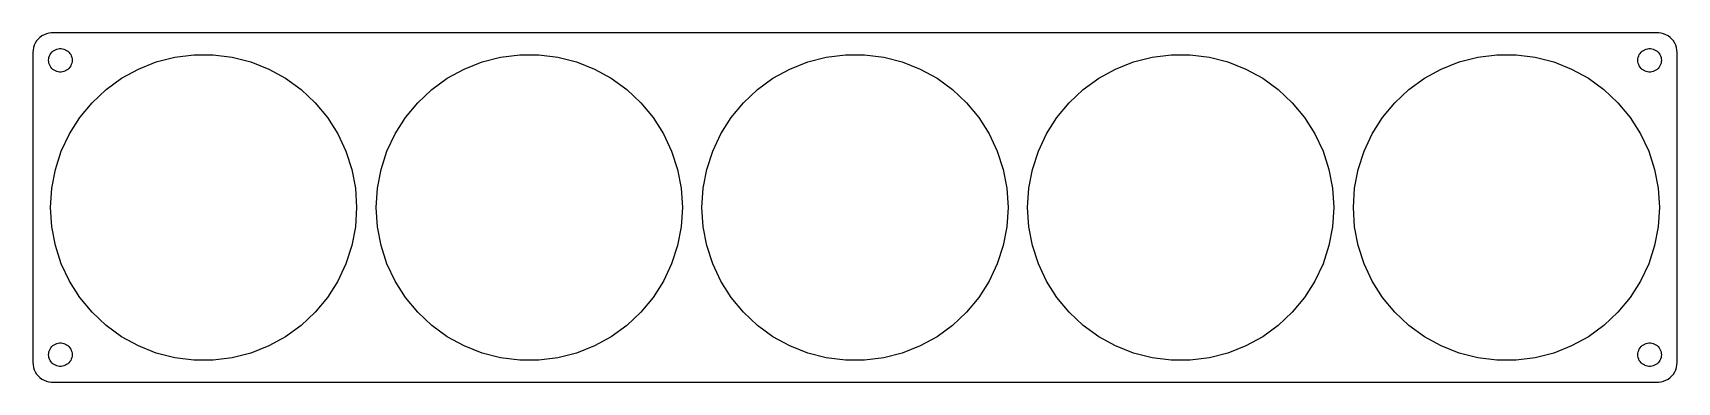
# Model space of a CAD drawing. Header units: metres. Extents: x -210 to 210, y -44 to 44.
import ezdxf

# ---------------------------------------------------------------- set-up
doc = ezdxf.new("R2010")
doc.units = ezdxf.units.M

msp = doc.modelspace()

# ---------------------------------------------------------------- linework, layer by layer
for p, q in [((-208.882, 41.9088), (-209.149, 41.3406)), ((-208.545, 42.4389), (-208.882, 41.9088)), ((-208.145, 42.9227), (-208.545, 42.4389)), ((-207.687, 43.3526), (-208.145, 42.9227)), ((-207.179, 43.7216), (-207.687, 43.3526)), ((-206.629, 44.0241), (-207.179, 43.7216)), ((-206.045, 44.2553), (-206.629, 44.0241)), ((-205.437, 44.4114), (-206.045, 44.2553)), ((-204.814, 44.4901), (-205.437, 44.4114)), ((204.814, 44.4901), (-204.814, 44.4901)), ((205.437, 44.4114), (204.814, 44.4901)), ((206.045, 44.2553), (205.437, 44.4114)), ((206.629, 44.0241), (206.045, 44.2553)), ((207.179, 43.7216), (206.629, 44.0241)), ((207.687, 43.3526), (207.179, 43.7216)), ((208.145, 42.9227), (207.687, 43.3526)), ((208.545, 42.4389), (208.145, 42.9227)), ((208.882, 41.9088), (208.545, 42.4389)), ((209.149, 41.3406), (208.882, 41.9088)), ((-209.461, 40.1267), (-209.5, 39.5)), ((-209.5, 39.5), (-209.5, -39.5)), ((-209.343, 40.7434), (-209.461, 40.1267)), ((-209.149, 41.3406), (-209.343, 40.7434)), ((-205.5, 37.5), (-205.476, 37.876)), ((-205.476, 37.876), (-205.406, 38.2461)), ((-205.406, 38.2461), (-205.289, 38.6044)), ((-205.289, 38.6044), (-205.129, 38.9453)), ((-205.129, 38.9453), (-204.927, 39.2634)), ((-204.927, 39.2634), (-204.687, 39.5536)), ((-204.687, 39.5536), (-204.412, 39.8115)), ((-204.412, 39.8115), (-204.107, 40.033)), ((-204.107, 40.033), (-203.777, 40.2145)), ((-203.777, 40.2145), (-203.427, 40.3532)), ((-203.427, 40.3532), (-203.062, 40.4469)), ((-203.062, 40.4469), (-202.688, 40.4941)), ((-202.688, 40.4941), (-202.312, 40.4941)), ((-202.312, 40.4941), (-201.938, 40.4469)), ((-201.938, 40.4469), (-201.573, 40.3532)), ((-201.573, 40.3532), (-201.223, 40.2145)), ((-201.223, 40.2145), (-200.893, 40.033)), ((-200.893, 40.033), (-200.588, 39.8115)), ((-200.588, 39.8115), (-200.313, 39.5536)), ((-200.313, 39.5536), (-200.073, 39.2634)), ((-200.073, 39.2634), (-199.871, 38.9453)), ((-199.871, 38.9453), (-199.711, 38.6044)), ((-199.711, 38.6044), (-199.594, 38.2461)), ((-199.594, 38.2461), (-199.524, 37.876)), ((-199.524, 37.876), (-199.5, 37.5)), ((-178.052, 37.0912), (-173.308, 38.3092)), ((-173.308, 38.3092), (-168.449, 38.923)), ((-168.449, 38.923), (-163.551, 38.923)), ((-163.551, 38.923), (-158.692, 38.3092)), ((-158.692, 38.3092), (-153.948, 37.0912)), ((-95.0517, 37.0912), (-90.3079, 38.3092)), ((-90.3079, 38.3092), (-85.4488, 38.923)), ((-85.4488, 38.923), (-80.5512, 38.923)), ((-80.5512, 38.923), (-75.6921, 38.3092)), ((-75.6921, 38.3092), (-70.9483, 37.0912)), ((-12.0517, 37.0912), (-7.30786, 38.3092)), ((-7.30786, 38.3092), (-2.44882, 38.923)), ((-2.44882, 38.923), (2.44882, 38.923)), ((2.44882, 38.923), (7.30786, 38.3092)), ((7.30786, 38.3092), (12.0517, 37.0912)), ((70.9483, 37.0912), (75.6921, 38.3092)), ((75.6921, 38.3092), (80.5512, 38.923)), ((80.5512, 38.923), (85.4488, 38.923)), ((85.4488, 38.923), (90.3079, 38.3092)), ((90.3079, 38.3092), (95.0517, 37.0912)), ((153.948, 37.0912), (158.692, 38.3092)), ((158.692, 38.3092), (163.551, 38.923)), ((163.551, 38.923), (168.449, 38.923)), ((168.449, 38.923), (173.308, 38.3092)), ((173.308, 38.3092), (178.052, 37.0912)), ((199.5, 37.5), (199.524, 37.876)), ((199.524, 37.876), (199.594, 38.2461)), ((199.594, 38.2461), (199.711, 38.6044)), ((199.711, 38.6044), (199.871, 38.9453)), ((199.871, 38.9453), (200.073, 39.2634)), ((200.073, 39.2634), (200.313, 39.5536)), ((200.313, 39.5536), (200.588, 39.8115)), ((200.588, 39.8115), (200.893, 40.033)), ((200.893, 40.033), (201.223, 40.2145)), ((201.223, 40.2145), (201.573, 40.3532)), ((201.573, 40.3532), (201.938, 40.4469)), ((201.938, 40.4469), (202.312, 40.4941)), ((202.312, 40.4941), (202.688, 40.4941)), ((202.688, 40.4941), (203.062, 40.4469)), ((203.062, 40.4469), (203.427, 40.3532)), ((203.427, 40.3532), (203.777, 40.2145)), ((203.777, 40.2145), (204.107, 40.033)), ((204.107, 40.033), (204.412, 39.8115)), ((204.412, 39.8115), (204.687, 39.5536)), ((204.687, 39.5536), (204.927, 39.2634)), ((204.927, 39.2634), (205.129, 38.9453)), ((205.129, 38.9453), (205.289, 38.6044)), ((205.289, 38.6044), (205.406, 38.2461)), ((205.406, 38.2461), (205.476, 37.876)), ((205.476, 37.876), (205.5, 37.5)), ((209.343, 40.7434), (209.149, 41.3406)), ((209.461, 40.1267), (209.343, 40.7434)), ((209.5, 39.5), (209.461, 40.1267)), ((209.5, -39.5), (209.5, 39.5)), ((-205.476, 37.124), (-205.5, 37.5)), ((-205.406, 36.7539), (-205.476, 37.124)), ((-205.289, 36.3956), (-205.406, 36.7539)), ((-205.129, 36.0547), (-205.289, 36.3956)), ((-204.927, 35.7366), (-205.129, 36.0547)), ((-204.687, 35.4464), (-204.927, 35.7366)), ((-204.412, 35.1885), (-204.687, 35.4464)), ((-204.107, 34.967), (-204.412, 35.1885)), ((-203.777, 34.7855), (-204.107, 34.967)), ((-203.427, 34.6468), (-203.777, 34.7855)), ((-203.062, 34.5531), (-203.427, 34.6468)), ((-202.688, 34.5059), (-203.062, 34.5531)), ((-202.312, 34.5059), (-202.688, 34.5059)), ((-201.938, 34.5531), (-202.312, 34.5059)), ((-201.573, 34.6468), (-201.938, 34.5531)), ((-201.223, 34.7855), (-201.573, 34.6468)), ((-200.893, 34.967), (-201.223, 34.7855)), ((-200.588, 35.1885), (-200.893, 34.967)), ((-200.313, 35.4464), (-200.588, 35.1885)), ((-200.073, 35.7366), (-200.313, 35.4464)), ((-199.871, 36.0547), (-200.073, 35.7366)), ((-199.711, 36.3956), (-199.871, 36.0547)), ((-199.594, 36.7539), (-199.711, 36.3956)), ((-199.524, 37.124), (-199.594, 36.7539)), ((-199.5, 37.5), (-199.524, 37.124)), ((-186.897, 32.9288), (-182.605, 35.2883)), ((-182.605, 35.2883), (-178.052, 37.0912)), ((-153.948, 37.0912), (-149.395, 35.2883)), ((-149.395, 35.2883), (-145.103, 32.9288)), ((-103.897, 32.9288), (-99.6054, 35.2883)), ((-99.6054, 35.2883), (-95.0517, 37.0912)), ((-70.9483, 37.0912), (-66.3946, 35.2883)), ((-66.3946, 35.2883), (-62.1028, 32.9288)), ((-20.8972, 32.9288), (-16.6054, 35.2883)), ((-16.6054, 35.2883), (-12.0517, 37.0912)), ((12.0517, 37.0912), (16.6054, 35.2883)), ((16.6054, 35.2883), (20.8972, 32.9288)), ((62.1028, 32.9288), (66.3946, 35.2883)), ((66.3946, 35.2883), (70.9483, 37.0912)), ((95.0517, 37.0912), (99.6054, 35.2883)), ((99.6054, 35.2883), (103.897, 32.9288)), ((145.103, 32.9288), (149.395, 35.2883)), ((149.395, 35.2883), (153.948, 37.0912)), ((178.052, 37.0912), (182.605, 35.2883)), ((182.605, 35.2883), (186.897, 32.9288)), ((199.524, 37.124), (199.5, 37.5)), ((199.594, 36.7539), (199.524, 37.124)), ((199.711, 36.3956), (199.594, 36.7539)), ((199.871, 36.0547), (199.711, 36.3956)), ((200.073, 35.7366), (199.871, 36.0547)), ((200.313, 35.4464), (200.073, 35.7366)), ((200.588, 35.1885), (200.313, 35.4464)), ((200.893, 34.967), (200.588, 35.1885)), ((201.223, 34.7855), (200.893, 34.967)), ((201.573, 34.6468), (201.223, 34.7855)), ((201.938, 34.5531), (201.573, 34.6468)), ((202.312, 34.5059), (201.938, 34.5531)), ((202.688, 34.5059), (202.312, 34.5059)), ((203.062, 34.5531), (202.688, 34.5059)), ((203.427, 34.6468), (203.062, 34.5531)), ((203.777, 34.7855), (203.427, 34.6468)), ((204.107, 34.967), (203.777, 34.7855)), ((204.412, 35.1885), (204.107, 34.967)), ((204.687, 35.4464), (204.412, 35.1885)), ((204.927, 35.7366), (204.687, 35.4464)), ((205.129, 36.0547), (204.927, 35.7366)), ((205.289, 36.3956), (205.129, 36.0547)), ((205.406, 36.7539), (205.289, 36.3956)), ((205.476, 37.124), (205.406, 36.7539)), ((205.5, 37.5), (205.476, 37.124)), ((-194.43, 26.6973), (-190.86, 30.05)), ((-190.86, 30.05), (-186.897, 32.9288)), ((-145.103, 32.9288), (-141.14, 30.05)), ((-141.14, 30.05), (-137.57, 26.6973)), ((-111.43, 26.6973), (-107.86, 30.05)), ((-107.86, 30.05), (-103.897, 32.9288)), ((-62.1028, 32.9288), (-58.1405, 30.05)), ((-58.1405, 30.05), (-54.5702, 26.6973)), ((-28.4298, 26.6973), (-24.8595, 30.05)), ((-24.8595, 30.05), (-20.8972, 32.9288)), ((20.8972, 32.9288), (24.8595, 30.05)), ((24.8595, 30.05), (28.4298, 26.6973)), ((54.5702, 26.6973), (58.1405, 30.05)), ((58.1405, 30.05), (62.1028, 32.9288)), ((103.897, 32.9288), (107.86, 30.05)), ((107.86, 30.05), (111.43, 26.6973)), ((137.57, 26.6973), (141.14, 30.05)), ((141.14, 30.05), (145.103, 32.9288)), ((186.897, 32.9288), (190.86, 30.05)), ((190.86, 30.05), (194.43, 26.6973)), ((-197.552, 22.9236), (-194.43, 26.6973)), ((-137.57, 26.6973), (-134.448, 22.9236)), ((-114.552, 22.9236), (-111.43, 26.6973)), ((-54.5702, 26.6973), (-51.4483, 22.9236)), ((-31.5517, 22.9236), (-28.4298, 26.6973)), ((28.4298, 26.6973), (31.5517, 22.9236)), ((51.4483, 22.9236), (54.5702, 26.6973)), ((111.43, 26.6973), (114.552, 22.9236)), ((134.448, 22.9236), (137.57, 26.6973)), ((194.43, 26.6973), (197.552, 22.9236)), ((-200.176, 18.7884), (-197.552, 22.9236)), ((-134.448, 22.9236), (-131.824, 18.7884)), ((-117.176, 18.7884), (-114.552, 22.9236)), ((-51.4483, 22.9236), (-48.824, 18.7884)), ((-34.1759, 18.7884), (-31.5517, 22.9236)), ((31.5517, 22.9236), (34.1759, 18.7884)), ((48.824, 18.7884), (51.4483, 22.9236)), ((114.552, 22.9236), (117.176, 18.7884)), ((131.824, 18.7884), (134.448, 22.9236)), ((197.552, 22.9236), (200.176, 18.7884)), ((-202.261, 14.3569), (-200.176, 18.7884)), ((-131.824, 18.7884), (-129.739, 14.3569)), ((-119.261, 14.3569), (-117.176, 18.7884)), ((-48.824, 18.7884), (-46.7387, 14.3569)), ((-36.2613, 14.3569), (-34.1759, 18.7884)), ((34.1759, 18.7884), (36.2613, 14.3569)), ((46.7387, 14.3569), (48.824, 18.7884)), ((117.176, 18.7884), (119.261, 14.3569)), ((129.739, 14.3569), (131.824, 18.7884)), ((200.176, 18.7884), (202.261, 14.3569)), ((-203.775, 9.6989), (-202.261, 14.3569)), ((-129.739, 14.3569), (-128.225, 9.6989)), ((-120.775, 9.6989), (-119.261, 14.3569)), ((-46.7387, 14.3569), (-45.2253, 9.6989)), ((-37.7747, 9.6989), (-36.2613, 14.3569)), ((36.2613, 14.3569), (37.7747, 9.6989)), ((45.2253, 9.6989), (46.7387, 14.3569)), ((119.261, 14.3569), (120.775, 9.6989)), ((128.225, 9.6989), (129.739, 14.3569)), ((202.261, 14.3569), (203.775, 9.6989)), ((-204.692, 4.88799), (-203.775, 9.6989)), ((-128.225, 9.6989), (-127.308, 4.88799)), ((-121.692, 4.88799), (-120.775, 9.6989)), ((-45.2253, 9.6989), (-44.3075, 4.88799)), ((-38.6925, 4.88799), (-37.7747, 9.6989)), ((37.7747, 9.6989), (38.6925, 4.88799)), ((44.3075, 4.88799), (45.2253, 9.6989)), ((120.775, 9.6989), (121.692, 4.88799)), ((127.308, 4.88799), (128.225, 9.6989)), ((203.775, 9.6989), (204.692, 4.88799)), ((-205, 0), (-204.692, 4.88799)), ((-127.308, 4.88799), (-127, 0)), ((-122, 0), (-121.692, 4.88799)), ((-44.3075, 4.88799), (-44, 0)), ((-39, 0), (-38.6925, 4.88799)), ((38.6925, 4.88799), (39, 0)), ((44, 0), (44.3075, 4.88799)), ((121.692, 4.88799), (122, 0)), ((127, 0), (127.308, 4.88799)), ((204.692, 4.88799), (205, 0)), ((-204.692, -4.88799), (-205, 0)), ((-127, 0), (-127.308, -4.88799)), ((-121.692, -4.88799), (-122, 0)), ((-44, 0), (-44.3075, -4.88799)), ((-38.6925, -4.88799), (-39, 0)), ((39, 0), (38.6925, -4.88799)), ((44.3075, -4.88799), (44, 0)), ((122, 0), (121.692, -4.88799)), ((127.308, -4.88799), (127, 0)), ((205, 0), (204.692, -4.88799)), ((-203.775, -9.6989), (-204.692, -4.88799)), ((-127.308, -4.88799), (-128.225, -9.6989)), ((-120.775, -9.6989), (-121.692, -4.88799)), ((-44.3075, -4.88799), (-45.2253, -9.6989)), ((-37.7747, -9.6989), (-38.6925, -4.88799)), ((38.6925, -4.88799), (37.7747, -9.6989)), ((45.2253, -9.6989), (44.3075, -4.88799)), ((121.692, -4.88799), (120.775, -9.6989)), ((128.225, -9.6989), (127.308, -4.88799)), ((204.692, -4.88799), (203.775, -9.6989)), ((-202.261, -14.3569), (-203.775, -9.6989)), ((-128.225, -9.6989), (-129.739, -14.3569)), ((-119.261, -14.3569), (-120.775, -9.6989)), ((-45.2253, -9.6989), (-46.7387, -14.3569)), ((-36.2613, -14.3569), (-37.7747, -9.6989)), ((37.7747, -9.6989), (36.2613, -14.3569)), ((46.7387, -14.3569), (45.2253, -9.6989)), ((120.775, -9.6989), (119.261, -14.3569)), ((129.739, -14.3569), (128.225, -9.6989)), ((203.775, -9.6989), (202.261, -14.3569)), ((-200.176, -18.7884), (-202.261, -14.3569)), ((-129.739, -14.3569), (-131.824, -18.7884)), ((-117.176, -18.7884), (-119.261, -14.3569)), ((-46.7387, -14.3569), (-48.824, -18.7884)), ((-34.1759, -18.7884), (-36.2613, -14.3569)), ((36.2613, -14.3569), (34.1759, -18.7884)), ((48.824, -18.7884), (46.7387, -14.3569)), ((119.261, -14.3569), (117.176, -18.7884)), ((131.824, -18.7884), (129.739, -14.3569)), ((202.261, -14.3569), (200.176, -18.7884)), ((-197.552, -22.9236), (-200.176, -18.7884)), ((-131.824, -18.7884), (-134.448, -22.9236)), ((-114.552, -22.9236), (-117.176, -18.7884)), ((-48.824, -18.7884), (-51.4483, -22.9236)), ((-31.5517, -22.9236), (-34.1759, -18.7884)), ((34.1759, -18.7884), (31.5517, -22.9236)), ((51.4483, -22.9236), (48.824, -18.7884)), ((117.176, -18.7884), (114.552, -22.9236)), ((134.448, -22.9236), (131.824, -18.7884)), ((200.176, -18.7884), (197.552, -22.9236)), ((-194.43, -26.6973), (-197.552, -22.9236)), ((-134.448, -22.9236), (-137.57, -26.6973)), ((-111.43, -26.6973), (-114.552, -22.9236)), ((-51.4483, -22.9236), (-54.5702, -26.6973)), ((-28.4298, -26.6973), (-31.5517, -22.9236)), ((31.5517, -22.9236), (28.4298, -26.6973)), ((54.5702, -26.6973), (51.4483, -22.9236)), ((114.552, -22.9236), (111.43, -26.6973)), ((137.57, -26.6973), (134.448, -22.9236)), ((197.552, -22.9236), (194.43, -26.6973)), ((-190.86, -30.05), (-194.43, -26.6973)), ((-137.57, -26.6973), (-141.14, -30.05)), ((-107.86, -30.05), (-111.43, -26.6973)), ((-54.5702, -26.6973), (-58.1405, -30.05)), ((-24.8595, -30.05), (-28.4298, -26.6973)), ((28.4298, -26.6973), (24.8595, -30.05)), ((58.1405, -30.05), (54.5702, -26.6973)), ((111.43, -26.6973), (107.86, -30.05)), ((141.14, -30.05), (137.57, -26.6973)), ((194.43, -26.6973), (190.86, -30.05)), ((-186.897, -32.9288), (-190.86, -30.05)), ((-182.605, -35.2883), (-186.897, -32.9288)), ((-145.103, -32.9288), (-149.395, -35.2883)), ((-141.14, -30.05), (-145.103, -32.9288)), ((-103.897, -32.9288), (-107.86, -30.05)), ((-99.6054, -35.2883), (-103.897, -32.9288)), ((-62.1028, -32.9288), (-66.3946, -35.2883)), ((-58.1405, -30.05), (-62.1028, -32.9288)), ((-20.8972, -32.9288), (-24.8595, -30.05)), ((-16.6054, -35.2883), (-20.8972, -32.9288)), ((20.8972, -32.9288), (16.6054, -35.2883)), ((24.8595, -30.05), (20.8972, -32.9288)), ((62.1028, -32.9288), (58.1405, -30.05)), ((66.3946, -35.2883), (62.1028, -32.9288)), ((103.897, -32.9288), (99.6054, -35.2883)), ((107.86, -30.05), (103.897, -32.9288)), ((145.103, -32.9288), (141.14, -30.05)), ((149.395, -35.2883), (145.103, -32.9288)), ((186.897, -32.9288), (182.605, -35.2883)), ((190.86, -30.05), (186.897, -32.9288)), ((-205.5, -37.5), (-205.476, -37.124)), ((-205.476, -37.876), (-205.5, -37.5)), ((-205.476, -37.124), (-205.406, -36.7539)), ((-205.406, -36.7539), (-205.289, -36.3956)), ((-205.289, -36.3956), (-205.129, -36.0547)), ((-205.129, -36.0547), (-204.927, -35.7366)), ((-204.927, -35.7366), (-204.687, -35.4464)), ((-204.687, -35.4464), (-204.412, -35.1885)), ((-204.412, -35.1885), (-204.107, -34.967)), ((-204.107, -34.967), (-203.777, -34.7855)), ((-203.777, -34.7855), (-203.427, -34.6468)), ((-203.427, -34.6468), (-203.062, -34.5531)), ((-203.062, -34.5531), (-202.688, -34.5059)), ((-202.688, -34.5059), (-202.312, -34.5059)), ((-202.312, -34.5059), (-201.938, -34.5531)), ((-201.938, -34.5531), (-201.573, -34.6468)), ((-201.573, -34.6468), (-201.223, -34.7855)), ((-201.223, -34.7855), (-200.893, -34.967)), ((-200.893, -34.967), (-200.588, -35.1885)), ((-200.588, -35.1885), (-200.313, -35.4464)), ((-200.313, -35.4464), (-200.073, -35.7366)), ((-200.073, -35.7366), (-199.871, -36.0547)), ((-199.871, -36.0547), (-199.711, -36.3956)), ((-199.711, -36.3956), (-199.594, -36.7539)), ((-199.594, -36.7539), (-199.524, -37.124)), ((-199.524, -37.124), (-199.5, -37.5)), ((-199.5, -37.5), (-199.524, -37.876)), ((-178.052, -37.0912), (-182.605, -35.2883)), ((-173.308, -38.3092), (-178.052, -37.0912)), ((-153.948, -37.0912), (-158.692, -38.3092)), ((-149.395, -35.2883), (-153.948, -37.0912)), ((-95.0517, -37.0912), (-99.6054, -35.2883)), ((-90.3079, -38.3092), (-95.0517, -37.0912)), ((-70.9483, -37.0912), (-75.6921, -38.3092)), ((-66.3946, -35.2883), (-70.9483, -37.0912)), ((-12.0517, -37.0912), (-16.6054, -35.2883)), ((-7.30786, -38.3092), (-12.0517, -37.0912)), ((12.0517, -37.0912), (7.30786, -38.3092)), ((16.6054, -35.2883), (12.0517, -37.0912)), ((70.9483, -37.0912), (66.3946, -35.2883)), ((75.6921, -38.3092), (70.9483, -37.0912)), ((95.0517, -37.0912), (90.3079, -38.3092)), ((99.6054, -35.2883), (95.0517, -37.0912)), ((153.948, -37.0912), (149.395, -35.2883)), ((158.692, -38.3092), (153.948, -37.0912)), ((178.052, -37.0912), (173.308, -38.3092)), ((182.605, -35.2883), (178.052, -37.0912)), ((199.5, -37.5), (199.524, -37.124)), ((199.524, -37.876), (199.5, -37.5)), ((199.524, -37.124), (199.594, -36.7539)), ((199.594, -36.7539), (199.711, -36.3956)), ((199.711, -36.3956), (199.871, -36.0547)), ((199.871, -36.0547), (200.073, -35.7366)), ((200.073, -35.7366), (200.313, -35.4464)), ((200.313, -35.4464), (200.588, -35.1885)), ((200.588, -35.1885), (200.893, -34.967)), ((200.893, -34.967), (201.223, -34.7855)), ((201.223, -34.7855), (201.573, -34.6468)), ((201.573, -34.6468), (201.938, -34.5531)), ((201.938, -34.5531), (202.312, -34.5059)), ((202.312, -34.5059), (202.688, -34.5059)), ((202.688, -34.5059), (203.062, -34.5531)), ((203.062, -34.5531), (203.427, -34.6468)), ((203.427, -34.6468), (203.777, -34.7855)), ((203.777, -34.7855), (204.107, -34.967)), ((204.107, -34.967), (204.412, -35.1885)), ((204.412, -35.1885), (204.687, -35.4464)), ((204.687, -35.4464), (204.927, -35.7366)), ((204.927, -35.7366), (205.129, -36.0547)), ((205.129, -36.0547), (205.289, -36.3956)), ((205.289, -36.3956), (205.406, -36.7539)), ((205.406, -36.7539), (205.476, -37.124)), ((205.476, -37.124), (205.5, -37.5)), ((205.5, -37.5), (205.476, -37.876)), ((-209.5, -39.5), (-209.461, -40.1267)), ((-209.461, -40.1267), (-209.343, -40.7434)), ((-209.343, -40.7434), (-209.149, -41.3406)), ((-209.149, -41.3406), (-208.882, -41.9088)), ((-205.406, -38.2461), (-205.476, -37.876)), ((-205.289, -38.6044), (-205.406, -38.2461)), ((-205.129, -38.9453), (-205.289, -38.6044)), ((-204.927, -39.2634), (-205.129, -38.9453)), ((-204.687, -39.5536), (-204.927, -39.2634)), ((-204.412, -39.8115), (-204.687, -39.5536)), ((-204.107, -40.033), (-204.412, -39.8115)), ((-203.777, -40.2145), (-204.107, -40.033)), ((-203.427, -40.3532), (-203.777, -40.2145)), ((-203.062, -40.4469), (-203.427, -40.3532)), ((-202.688, -40.4941), (-203.062, -40.4469)), ((-202.312, -40.4941), (-202.688, -40.4941)), ((-201.938, -40.4469), (-202.312, -40.4941)), ((-201.573, -40.3532), (-201.938, -40.4469)), ((-201.223, -40.2145), (-201.573, -40.3532)), ((-200.893, -40.033), (-201.223, -40.2145)), ((-200.588, -39.8115), (-200.893, -40.033)), ((-200.313, -39.5536), (-200.588, -39.8115)), ((-200.073, -39.2634), (-200.313, -39.5536)), ((-199.871, -38.9453), (-200.073, -39.2634)), ((-199.711, -38.6044), (-199.871, -38.9453)), ((-199.594, -38.2461), (-199.711, -38.6044)), ((-199.524, -37.876), (-199.594, -38.2461)), ((-168.449, -38.923), (-173.308, -38.3092)), ((-163.551, -38.923), (-168.449, -38.923)), ((-158.692, -38.3092), (-163.551, -38.923)), ((-85.4488, -38.923), (-90.3079, -38.3092)), ((-80.5512, -38.923), (-85.4488, -38.923)), ((-75.6921, -38.3092), (-80.5512, -38.923)), ((-2.44882, -38.923), (-7.30786, -38.3092)), ((2.44882, -38.923), (-2.44882, -38.923)), ((7.30786, -38.3092), (2.44882, -38.923)), ((80.5512, -38.923), (75.6921, -38.3092)), ((85.4488, -38.923), (80.5512, -38.923)), ((90.3079, -38.3092), (85.4488, -38.923)), ((163.551, -38.923), (158.692, -38.3092)), ((168.449, -38.923), (163.551, -38.923)), ((173.308, -38.3092), (168.449, -38.923)), ((199.594, -38.2461), (199.524, -37.876)), ((199.711, -38.6044), (199.594, -38.2461)), ((199.871, -38.9453), (199.711, -38.6044)), ((200.073, -39.2634), (199.871, -38.9453)), ((200.313, -39.5536), (200.073, -39.2634)), ((200.588, -39.8115), (200.313, -39.5536)), ((200.893, -40.033), (200.588, -39.8115)), ((201.223, -40.2145), (200.893, -40.033)), ((201.573, -40.3532), (201.223, -40.2145)), ((201.938, -40.4469), (201.573, -40.3532)), ((202.312, -40.4941), (201.938, -40.4469)), ((202.688, -40.4941), (202.312, -40.4941)), ((203.062, -40.4469), (202.688, -40.4941)), ((203.427, -40.3532), (203.062, -40.4469)), ((203.777, -40.2145), (203.427, -40.3532)), ((204.107, -40.033), (203.777, -40.2145)), ((204.412, -39.8115), (204.107, -40.033)), ((204.687, -39.5536), (204.412, -39.8115)), ((204.927, -39.2634), (204.687, -39.5536)), ((205.129, -38.9453), (204.927, -39.2634)), ((205.289, -38.6044), (205.129, -38.9453)), ((205.406, -38.2461), (205.289, -38.6044)), ((205.476, -37.876), (205.406, -38.2461)), ((208.882, -41.9088), (209.149, -41.3406)), ((209.149, -41.3406), (209.343, -40.7434)), ((209.343, -40.7434), (209.461, -40.1267)), ((209.461, -40.1267), (209.5, -39.5)), ((-208.882, -41.9088), (-208.545, -42.4389)), ((-208.545, -42.4389), (-208.145, -42.9227)), ((-208.145, -42.9227), (-207.687, -43.3526)), ((-207.687, -43.3526), (-207.179, -43.7216)), ((-207.179, -43.7216), (-206.629, -44.0241)), ((-206.629, -44.0241), (-206.045, -44.2553)), ((-206.045, -44.2553), (-205.437, -44.4114)), ((-205.437, -44.4114), (-204.814, -44.4901)), ((-204.814, -44.4901), (204.814, -44.4901)), ((204.814, -44.4901), (205.437, -44.4114)), ((205.437, -44.4114), (206.045, -44.2553)), ((206.045, -44.2553), (206.629, -44.0241)), ((206.629, -44.0241), (207.179, -43.7216)), ((207.179, -43.7216), (207.687, -43.3526)), ((207.687, -43.3526), (208.145, -42.9227)), ((208.145, -42.9227), (208.545, -42.4389)), ((208.545, -42.4389), (208.882, -41.9088))]:
    msp.add_line(p, q)

doc.saveas('drawing.dxf')
